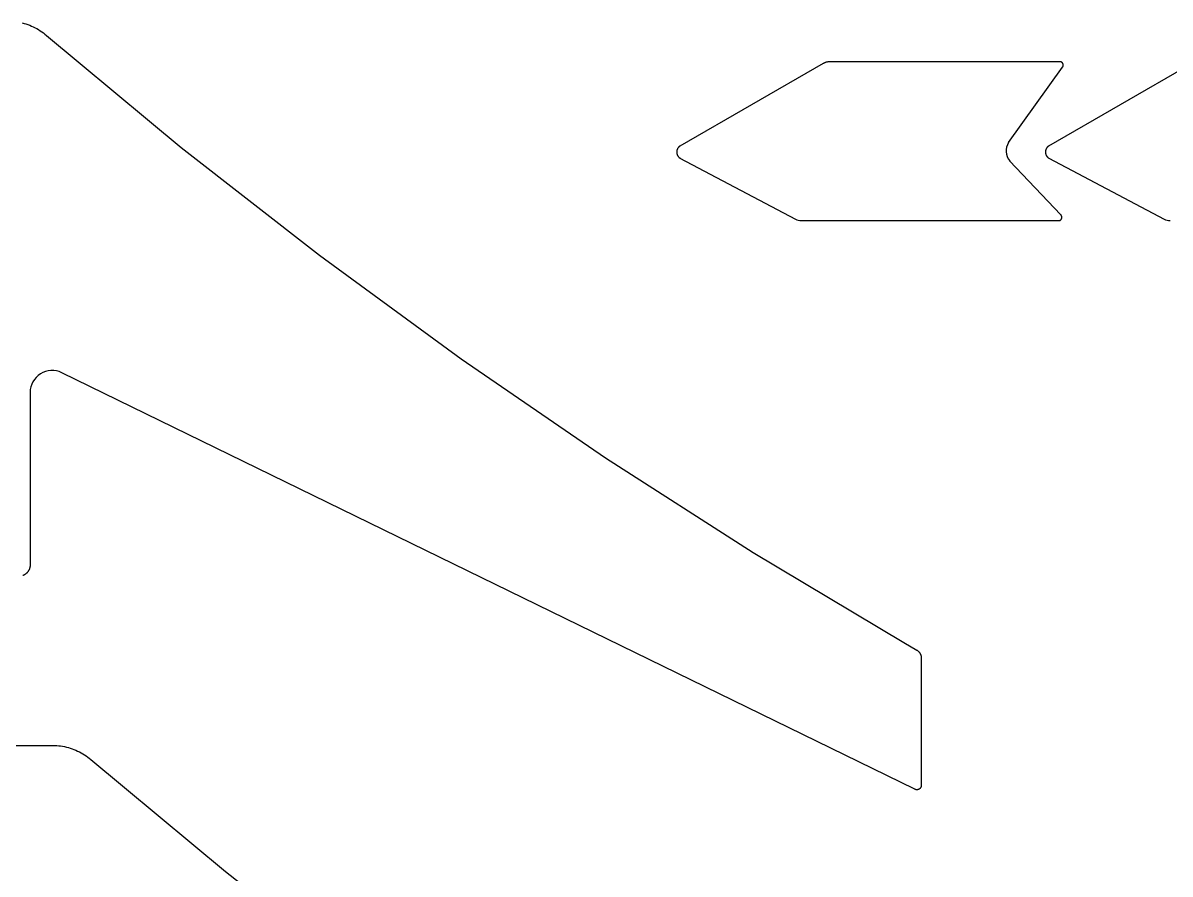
# Model space of a CAD drawing. Extents: x -3038 to -58, y -1919 to -667.
# Drawn here: x -2253 to -1468, y -1250 to -668 of the extents above; entities that cross this region are included whole.
import ezdxf

# ---------------------------------------------------------------- set-up
doc = ezdxf.new("R2010")
doc.units = 0
doc.layers.add('DEFAULT', color=7, linetype='CONTINUOUS')

msp = doc.modelspace()

# ---------------------------------------------------------------- linework, layer by layer
at = {"layer": 'DEFAULT'}
for p, q in [((-2253.43, -667.8), (-2252.12, -668.14)), ((-2252.12, -668.14), (-2250.83, -668.52)), ((-2250.83, -668.52), (-2249.54, -668.95)), ((-2249.54, -668.95), (-2248.28, -669.42)), ((-2248.28, -669.42), (-2247.03, -669.93)), ((-2247.03, -669.93), (-2245.8, -670.48)), ((-2245.8, -670.48), (-2244.58, -671.07)), ((-2244.58, -671.07), (-2243.39, -671.71)), ((-2243.39, -671.71), (-2242.22, -672.38)), ((-2242.22, -672.38), (-2241.08, -673.1)), ((-2241.08, -673.1), (-2239.96, -673.85)), ((-2239.96, -673.85), (-2238.86, -674.64)), ((-2238.86, -674.64), (-2237.79, -675.47)), ((-2237.79, -675.47), (-2236.75, -676.33)), ((-2236.75, -676.33), (-2144.46, -753.04)), ((-1705.18, -695.63), (-1803.22, -752.16)), ((-1704.94, -695.5), (-1705.18, -695.63)), ((-1704.68, -695.36), (-1704.94, -695.5)), ((-1704.43, -695.24), (-1704.68, -695.36)), ((-1704.17, -695.13), (-1704.43, -695.24)), ((-1703.91, -695.02), (-1704.17, -695.13)), ((-1703.64, -694.92), (-1703.91, -695.02)), ((-1703.37, -694.83), (-1703.64, -694.92)), ((-1703.1, -694.76), (-1703.37, -694.83)), ((-1702.82, -694.68), (-1703.1, -694.76)), ((-1702.54, -694.62), (-1702.82, -694.68)), ((-1702.26, -694.57), (-1702.54, -694.62)), ((-1701.98, -694.53), (-1702.26, -694.57)), ((-1701.7, -694.49), (-1701.98, -694.53)), ((-1701.42, -694.47), (-1701.7, -694.49)), ((-1701.13, -694.45), (-1701.42, -694.47)), ((-1700.85, -694.45), (-1701.13, -694.45)), ((-1542.59, -694.45), (-1700.85, -694.45)), ((-1578.12, -749.63), (-1541.21, -698.13)), ((-1452.75, -695.63), (-1550.78, -752.16)), ((-1542.56, -694.45), (-1542.59, -694.45)), ((-1542.53, -694.45), (-1542.56, -694.45)), ((-1542.5, -694.45), (-1542.53, -694.45)), ((-1542.47, -694.45), (-1542.5, -694.45)), ((-1542.44, -694.46), (-1542.47, -694.45)), ((-1542.4, -694.46), (-1542.44, -694.46)), ((-1542.37, -694.46), (-1542.4, -694.46)), ((-1542.34, -694.47), (-1542.37, -694.46)), ((-1542.31, -694.48), (-1542.34, -694.47)), ((-1542.28, -694.48), (-1542.31, -694.48)), ((-1542.24, -694.49), (-1542.28, -694.48)), ((-1542.21, -694.5), (-1542.24, -694.49)), ((-1542.18, -694.51), (-1542.21, -694.5)), ((-1542.15, -694.51), (-1542.18, -694.51)), ((-1542.12, -694.52), (-1542.15, -694.51)), ((-1542.09, -694.54), (-1542.12, -694.52)), ((-1542.05, -694.55), (-1542.09, -694.54)), ((-1542.02, -694.56), (-1542.05, -694.55)), ((-1541.99, -694.57), (-1542.02, -694.56)), ((-1541.96, -694.59), (-1541.99, -694.57)), ((-1541.93, -694.6), (-1541.96, -694.59)), ((-1541.9, -694.61), (-1541.93, -694.6)), ((-1541.87, -694.63), (-1541.9, -694.61)), ((-1541.84, -694.65), (-1541.87, -694.63)), ((-1541.81, -694.66), (-1541.84, -694.65)), ((-1541.78, -694.68), (-1541.81, -694.66)), ((-1541.75, -694.7), (-1541.78, -694.68)), ((-1541.72, -694.72), (-1541.75, -694.7)), ((-1541.69, -694.74), (-1541.72, -694.72)), ((-1541.66, -694.76), (-1541.69, -694.74)), ((-1541.63, -694.78), (-1541.66, -694.76)), ((-1541.6, -694.8), (-1541.63, -694.78)), ((-1541.57, -694.83), (-1541.6, -694.8)), ((-1541.54, -694.85), (-1541.57, -694.83)), ((-1541.52, -694.87), (-1541.54, -694.85)), ((-1541.49, -694.9), (-1541.52, -694.87)), ((-1541.46, -694.92), (-1541.49, -694.9)), ((-1541.44, -694.95), (-1541.46, -694.92)), ((-1541.41, -694.97), (-1541.44, -694.95)), ((-1541.38, -695), (-1541.41, -694.97)), ((-1541.36, -695.03), (-1541.38, -695)), ((-1541.34, -695.05), (-1541.36, -695.03)), ((-1541.31, -695.08), (-1541.34, -695.05)), ((-1541.29, -695.11), (-1541.31, -695.08)), ((-1541.26, -695.14), (-1541.29, -695.11)), ((-1541.24, -695.17), (-1541.26, -695.14)), ((-1541.2, -695.23), (-1541.24, -695.17)), ((-1541.21, -698.13), (-1541.17, -698.08)), ((-1541.16, -695.29), (-1541.2, -695.23)), ((-1541.17, -698.08), (-1541.13, -698.02)), ((-1541.12, -695.35), (-1541.16, -695.29)), ((-1541.13, -698.02), (-1541.09, -697.95)), ((-1541.08, -695.42), (-1541.12, -695.35)), ((-1541.09, -697.95), (-1541.06, -697.89)), ((-1541.04, -695.48), (-1541.08, -695.42)), ((-1541.06, -697.89), (-1541.02, -697.82)), ((-1541.01, -695.55), (-1541.04, -695.48)), ((-1541.02, -697.82), (-1540.99, -697.76)), ((-1540.98, -695.62), (-1541.01, -695.55)), ((-1540.99, -697.76), (-1540.96, -697.69)), ((-1540.95, -695.68), (-1540.98, -695.62)), ((-1540.96, -697.69), (-1540.93, -697.61)), ((-1540.92, -695.75), (-1540.95, -695.68)), ((-1540.93, -697.61), (-1540.9, -697.54)), ((-1540.9, -695.82), (-1540.92, -695.75)), ((-1540.87, -695.89), (-1540.9, -695.82)), ((-1540.9, -697.54), (-1540.88, -697.47)), ((-1540.88, -697.47), (-1540.85, -697.39)), ((-1540.85, -695.96), (-1540.87, -695.89)), ((-1540.83, -696.04), (-1540.85, -695.96)), ((-1540.85, -697.39), (-1540.83, -697.31)), ((-1540.82, -696.11), (-1540.83, -696.04)), ((-1540.83, -697.31), (-1540.82, -697.23)), ((-1540.8, -696.19), (-1540.82, -696.11)), ((-1540.82, -697.23), (-1540.8, -697.15)), ((-1540.79, -696.27), (-1540.8, -696.19)), ((-1540.8, -697.15), (-1540.79, -697.07)), ((-1540.78, -696.35), (-1540.79, -696.27)), ((-1540.79, -697.07), (-1540.78, -696.99)), ((-1540.77, -696.43), (-1540.78, -696.35)), ((-1540.78, -696.99), (-1540.77, -696.91)), ((-1540.76, -696.51), (-1540.77, -696.43)), ((-1540.77, -696.91), (-1540.76, -696.83)), ((-1540.76, -696.59), (-1540.76, -696.51)), ((-1540.76, -696.67), (-1540.76, -696.59)), ((-1540.76, -696.75), (-1540.76, -696.67)), ((-1540.76, -696.83), (-1540.76, -696.75)), ((-2144.46, -753.04), (-2049.84, -826.87)), ((-1804.76, -753.83), (-1804.83, -753.97)), ((-1804.69, -753.69), (-1804.76, -753.83)), ((-1804.61, -753.56), (-1804.69, -753.69)), ((-1804.53, -753.43), (-1804.61, -753.56)), ((-1804.44, -753.3), (-1804.53, -753.43)), ((-1804.4, -753.24), (-1804.44, -753.3)), ((-1804.36, -753.18), (-1804.4, -753.24)), ((-1804.31, -753.12), (-1804.36, -753.18)), ((-1804.26, -753.06), (-1804.31, -753.12)), ((-1804.22, -753), (-1804.26, -753.06)), ((-1804.17, -752.95), (-1804.22, -753)), ((-1804.12, -752.89), (-1804.17, -752.95)), ((-1804.07, -752.84), (-1804.12, -752.89)), ((-1804.02, -752.79), (-1804.07, -752.84)), ((-1803.97, -752.74), (-1804.02, -752.79)), ((-1803.92, -752.69), (-1803.97, -752.74)), ((-1803.87, -752.64), (-1803.92, -752.69)), ((-1803.82, -752.59), (-1803.87, -752.64)), ((-1803.77, -752.54), (-1803.82, -752.59)), ((-1803.71, -752.5), (-1803.77, -752.54)), ((-1803.66, -752.46), (-1803.71, -752.5)), ((-1803.6, -752.41), (-1803.66, -752.46)), ((-1803.55, -752.37), (-1803.6, -752.41)), ((-1803.5, -752.33), (-1803.55, -752.37)), ((-1803.44, -752.29), (-1803.5, -752.33)), ((-1803.39, -752.26), (-1803.44, -752.29)), ((-1803.33, -752.22), (-1803.39, -752.26)), ((-1803.27, -752.19), (-1803.33, -752.22)), ((-1803.22, -752.16), (-1803.27, -752.19)), ((-1552.33, -753.83), (-1552.4, -753.97)), ((-1552.25, -753.69), (-1552.33, -753.83)), ((-1552.18, -753.56), (-1552.25, -753.69)), ((-1552.1, -753.43), (-1552.18, -753.56)), ((-1552.01, -753.3), (-1552.1, -753.43)), ((-1551.97, -753.24), (-1552.01, -753.3)), ((-1551.92, -753.18), (-1551.97, -753.24)), ((-1551.88, -753.12), (-1551.92, -753.18)), ((-1551.83, -753.06), (-1551.88, -753.12)), ((-1551.78, -753), (-1551.83, -753.06)), ((-1551.74, -752.95), (-1551.78, -753)), ((-1551.69, -752.89), (-1551.74, -752.95)), ((-1551.64, -752.84), (-1551.69, -752.89)), ((-1551.59, -752.79), (-1551.64, -752.84)), ((-1551.54, -752.74), (-1551.59, -752.79)), ((-1551.49, -752.69), (-1551.54, -752.74)), ((-1551.44, -752.64), (-1551.49, -752.69)), ((-1551.38, -752.59), (-1551.44, -752.64)), ((-1551.33, -752.54), (-1551.38, -752.59)), ((-1551.28, -752.5), (-1551.33, -752.54)), ((-1551.22, -752.46), (-1551.28, -752.5)), ((-1551.17, -752.41), (-1551.22, -752.46)), ((-1551.12, -752.37), (-1551.17, -752.41)), ((-1551.06, -752.33), (-1551.12, -752.37)), ((-1551.01, -752.29), (-1551.06, -752.33)), ((-1550.95, -752.26), (-1551.01, -752.29)), ((-1550.9, -752.22), (-1550.95, -752.26)), ((-1550.84, -752.19), (-1550.9, -752.22)), ((-1550.78, -752.16), (-1550.84, -752.19)), ((-1805.3, -755.79), (-1805.31, -755.94)), ((-1805.31, -755.94), (-1805.31, -756.1)), ((-1805.31, -756.1), (-1805.31, -756.25)), ((-1805.31, -756.25), (-1805.31, -756.4)), ((-1805.31, -756.4), (-1805.3, -756.55)), ((-1805.29, -755.64), (-1805.3, -755.79)), ((-1805.3, -756.55), (-1805.29, -756.7)), ((-1805.27, -755.48), (-1805.29, -755.64)), ((-1805.29, -756.7), (-1805.27, -756.86)), ((-1805.25, -755.33), (-1805.27, -755.48)), ((-1805.27, -756.86), (-1805.25, -757.01)), ((-1805.22, -755.17), (-1805.25, -755.33)), ((-1805.25, -757.01), (-1805.22, -757.17)), ((-1805.19, -755.02), (-1805.22, -755.17)), ((-1805.22, -757.17), (-1805.19, -757.32)), ((-1805.15, -754.86), (-1805.19, -755.02)), ((-1805.19, -757.32), (-1805.15, -757.47)), ((-1805.11, -754.71), (-1805.15, -754.86)), ((-1805.15, -757.47), (-1805.11, -757.63)), ((-1805.06, -754.56), (-1805.11, -754.71)), ((-1805.11, -757.63), (-1805.07, -757.78)), ((-1805.07, -757.78), (-1805.02, -757.93)), ((-1805.01, -754.41), (-1805.06, -754.56)), ((-1805.02, -757.93), (-1804.96, -758.08)), ((-1804.95, -754.26), (-1805.01, -754.41)), ((-1804.96, -758.08), (-1804.9, -758.22)), ((-1804.89, -754.11), (-1804.95, -754.26)), ((-1804.9, -758.22), (-1804.84, -758.37)), ((-1804.83, -753.97), (-1804.89, -754.11)), ((-1804.84, -758.37), (-1804.77, -758.51)), ((-1804.77, -758.51), (-1804.7, -758.64)), ((-1804.7, -758.64), (-1804.62, -758.78)), ((-1804.62, -758.78), (-1804.54, -758.91)), ((-1804.54, -758.91), (-1804.45, -759.04)), ((-1804.45, -759.04), (-1804.41, -759.1)), ((-1804.41, -759.1), (-1804.37, -759.16)), ((-1804.37, -759.16), (-1804.32, -759.22)), ((-1804.32, -759.22), (-1804.27, -759.28)), ((-1804.27, -759.28), (-1804.23, -759.33)), ((-1804.23, -759.33), (-1804.18, -759.39)), ((-1804.18, -759.39), (-1804.13, -759.45)), ((-1804.13, -759.45), (-1804.08, -759.5)), ((-1804.08, -759.5), (-1804.03, -759.55)), ((-1804.03, -759.55), (-1803.98, -759.61)), ((-1803.98, -759.61), (-1803.93, -759.66)), ((-1803.93, -759.66), (-1803.88, -759.7)), ((-1803.88, -759.7), (-1803.83, -759.75)), ((-1803.83, -759.75), (-1803.77, -759.8)), ((-1803.77, -759.8), (-1803.72, -759.84)), ((-1803.72, -759.84), (-1803.67, -759.89)), ((-1803.67, -759.89), (-1803.61, -759.93)), ((-1803.61, -759.93), (-1803.56, -759.97)), ((-1803.56, -759.97), (-1803.5, -760.01)), ((-1803.5, -760.01), (-1803.45, -760.05)), ((-1803.45, -760.05), (-1803.39, -760.09)), ((-1803.39, -760.09), (-1803.34, -760.12)), ((-1803.34, -760.12), (-1803.28, -760.16)), ((-1803.28, -760.16), (-1803.22, -760.19)), ((-1803.22, -760.19), (-1803.17, -760.22)), ((-1803.17, -760.22), (-1803.11, -760.26)), ((-1803.11, -760.26), (-1724.06, -802.05)), ((-1552.87, -755.94), (-1552.88, -756.1)), ((-1552.88, -756.1), (-1552.88, -756.25)), ((-1552.88, -756.25), (-1552.87, -756.4)), ((-1552.86, -755.79), (-1552.87, -755.94)), ((-1552.87, -756.4), (-1552.87, -756.55)), ((-1552.87, -756.55), (-1552.85, -756.7)), ((-1552.85, -755.64), (-1552.86, -755.79)), ((-1552.83, -755.48), (-1552.85, -755.64)), ((-1552.85, -756.7), (-1552.84, -756.86)), ((-1552.84, -756.86), (-1552.81, -757.01)), ((-1552.81, -755.33), (-1552.83, -755.48)), ((-1552.78, -755.17), (-1552.81, -755.33)), ((-1552.81, -757.01), (-1552.79, -757.17)), ((-1552.79, -757.17), (-1552.76, -757.32)), ((-1552.75, -755.02), (-1552.78, -755.17)), ((-1552.76, -757.32), (-1552.72, -757.47)), ((-1552.72, -754.86), (-1552.75, -755.02)), ((-1552.67, -754.71), (-1552.72, -754.86)), ((-1552.72, -757.47), (-1552.68, -757.63)), ((-1552.68, -757.63), (-1552.63, -757.78)), ((-1552.63, -754.56), (-1552.67, -754.71)), ((-1552.58, -754.41), (-1552.63, -754.56)), ((-1552.63, -757.78), (-1552.58, -757.93)), ((-1552.52, -754.26), (-1552.58, -754.41)), ((-1552.58, -757.93), (-1552.53, -758.08)), ((-1552.53, -758.08), (-1552.47, -758.22)), ((-1552.46, -754.11), (-1552.52, -754.26)), ((-1552.47, -758.22), (-1552.4, -758.37)), ((-1552.4, -753.97), (-1552.46, -754.11)), ((-1552.4, -758.37), (-1552.34, -758.51)), ((-1552.34, -758.51), (-1552.26, -758.64)), ((-1552.26, -758.64), (-1552.19, -758.78)), ((-1552.19, -758.78), (-1552.1, -758.91)), ((-1552.1, -758.91), (-1552.02, -759.04)), ((-1552.02, -759.04), (-1551.98, -759.1)), ((-1551.98, -759.1), (-1551.93, -759.16)), ((-1551.93, -759.16), (-1551.89, -759.22)), ((-1551.89, -759.22), (-1551.84, -759.28)), ((-1551.84, -759.28), (-1551.79, -759.33)), ((-1551.79, -759.33), (-1551.75, -759.39)), ((-1551.75, -759.39), (-1551.7, -759.45)), ((-1551.7, -759.45), (-1551.65, -759.5)), ((-1551.65, -759.5), (-1551.6, -759.55)), ((-1551.6, -759.55), (-1551.55, -759.61)), ((-1551.55, -759.61), (-1551.5, -759.66)), ((-1551.5, -759.66), (-1551.44, -759.7)), ((-1551.44, -759.7), (-1551.39, -759.75)), ((-1551.39, -759.75), (-1551.34, -759.8)), ((-1551.34, -759.8), (-1551.29, -759.84)), ((-1551.29, -759.84), (-1551.23, -759.89)), ((-1551.23, -759.89), (-1551.18, -759.93)), ((-1551.18, -759.93), (-1551.12, -759.97)), ((-1551.12, -759.97), (-1551.07, -760.01)), ((-1551.07, -760.01), (-1551.01, -760.05)), ((-1551.01, -760.05), (-1550.96, -760.09)), ((-1550.96, -760.09), (-1550.9, -760.12)), ((-1550.9, -760.12), (-1550.85, -760.16)), ((-1550.85, -760.16), (-1550.79, -760.19)), ((-1550.79, -760.19), (-1550.73, -760.22)), ((-1550.73, -760.22), (-1550.68, -760.26)), ((-1550.68, -760.26), (-1471.63, -802.05)), ((-1542.32, -799.17), (-1577.4, -762.19)), ((-1542.3, -799.19), (-1542.32, -799.17)), ((-1542.27, -799.22), (-1542.3, -799.19)), ((-1542.25, -799.25), (-1542.27, -799.22)), ((-1542.22, -799.28), (-1542.25, -799.25)), ((-1542.2, -799.31), (-1542.22, -799.28)), ((-1542.18, -799.34), (-1542.2, -799.31)), ((-1542.15, -799.37), (-1542.18, -799.34)), ((-1542.13, -799.4), (-1542.15, -799.37)), ((-1542.11, -799.43), (-1542.13, -799.4)), ((-1542.09, -799.46), (-1542.11, -799.43)), ((-1542.07, -799.49), (-1542.09, -799.46)), ((-1542.05, -799.53), (-1542.07, -799.49)), ((-1542.01, -799.6), (-1542.05, -799.53)), ((-1541.97, -799.67), (-1542.01, -799.6)), ((-1541.93, -799.74), (-1541.97, -799.67)), ((-1541.9, -799.82), (-1541.93, -799.74)), ((-1541.87, -799.89), (-1541.9, -799.82)), ((-1541.84, -799.97), (-1541.87, -799.89)), ((-1541.81, -800.05), (-1541.84, -799.97)), ((-1541.79, -800.13), (-1541.81, -800.05)), ((-1541.76, -800.22), (-1541.79, -800.13)), ((-1541.75, -800.3), (-1541.76, -800.22)), ((-1541.73, -800.38), (-1541.75, -800.3)), ((-1541.72, -800.47), (-1541.73, -800.38)), ((-1541.71, -800.56), (-1541.72, -800.47)), ((-1541.7, -800.64), (-1541.71, -800.56)), ((-1541.69, -800.73), (-1541.7, -800.64)), ((-1541.7, -801.07), (-1541.69, -800.99)), ((-1541.69, -800.81), (-1541.69, -800.73)), ((-1541.69, -800.9), (-1541.69, -800.81)), ((-1541.69, -800.99), (-1541.69, -800.9)), ((-1720.03, -803.07), (-1543.52, -803.07)), ((-1543.52, -803.07), (-1543.49, -803.07)), ((-1543.49, -803.07), (-1543.46, -803.07)), ((-1543.46, -803.07), (-1543.43, -803.07)), ((-1543.43, -803.07), (-1543.39, -803.07)), ((-1543.39, -803.07), (-1543.36, -803.06)), ((-1543.36, -803.06), (-1543.33, -803.06)), ((-1543.33, -803.06), (-1543.29, -803.06)), ((-1543.29, -803.06), (-1543.26, -803.05)), ((-1543.26, -803.05), (-1543.22, -803.04)), ((-1543.22, -803.04), (-1543.19, -803.04)), ((-1543.19, -803.04), (-1543.16, -803.03)), ((-1543.16, -803.03), (-1543.12, -803.02)), ((-1543.12, -803.02), (-1543.09, -803.01)), ((-1543.09, -803.01), (-1543.06, -803)), ((-1543.06, -803), (-1543.02, -802.99)), ((-1543.02, -802.99), (-1542.99, -802.98)), ((-1542.99, -802.98), (-1542.96, -802.96)), ((-1542.96, -802.96), (-1542.92, -802.95)), ((-1542.92, -802.95), (-1542.89, -802.94)), ((-1542.89, -802.94), (-1542.86, -802.92)), ((-1542.86, -802.92), (-1542.82, -802.9)), ((-1542.82, -802.9), (-1542.79, -802.89)), ((-1542.79, -802.89), (-1542.76, -802.87)), ((-1542.76, -802.87), (-1542.73, -802.85)), ((-1542.73, -802.85), (-1542.69, -802.83)), ((-1542.69, -802.83), (-1542.66, -802.81)), ((-1542.66, -802.81), (-1542.63, -802.79)), ((-1542.63, -802.79), (-1542.6, -802.77)), ((-1542.6, -802.77), (-1542.57, -802.75)), ((-1542.57, -802.75), (-1542.54, -802.72)), ((-1542.54, -802.72), (-1542.51, -802.7)), ((-1542.51, -802.7), (-1542.48, -802.68)), ((-1542.48, -802.68), (-1542.45, -802.65)), ((-1542.45, -802.65), (-1542.42, -802.63)), ((-1542.42, -802.63), (-1542.39, -802.6)), ((-1542.39, -802.6), (-1542.36, -802.57)), ((-1542.36, -802.57), (-1542.34, -802.54)), ((-1542.34, -802.54), (-1542.31, -802.52)), ((-1542.31, -802.52), (-1542.28, -802.49)), ((-1542.28, -802.49), (-1542.26, -802.46)), ((-1542.26, -802.46), (-1542.23, -802.43)), ((-1542.23, -802.43), (-1542.21, -802.4)), ((-1542.21, -802.4), (-1542.18, -802.36)), ((-1542.18, -802.36), (-1542.16, -802.33)), ((-1542.16, -802.33), (-1542.13, -802.3)), ((-1542.13, -802.3), (-1542.11, -802.27)), ((-1542.11, -802.27), (-1542.09, -802.24)), ((-1542.09, -802.24), (-1542.07, -802.2)), ((-1542.07, -802.2), (-1542.05, -802.17)), ((-1542.05, -802.17), (-1542.03, -802.13)), ((-1542.03, -802.13), (-1541.99, -802.06)), ((-1541.99, -802.06), (-1541.95, -801.99)), ((-1541.95, -801.99), (-1541.92, -801.92)), ((-1541.92, -801.92), (-1541.89, -801.85)), ((-1541.89, -801.85), (-1541.86, -801.78)), ((-1541.86, -801.78), (-1541.83, -801.7)), ((-1541.83, -801.7), (-1541.81, -801.63)), ((-1541.81, -801.63), (-1541.78, -801.55)), ((-1541.78, -801.55), (-1541.76, -801.48)), ((-1541.76, -801.48), (-1541.75, -801.4)), ((-1541.75, -801.4), (-1541.73, -801.32)), ((-1541.73, -801.32), (-1541.72, -801.24)), ((-1541.72, -801.24), (-1541.71, -801.15)), ((-1541.71, -801.15), (-1541.7, -801.07)), ((-2049.84, -826.87), (-1952.98, -897.74)), ((-1952.98, -897.74), (-1853.99, -965.58)), ((-1642.26, -1192.39), (-2226.37, -907.23)), ((-2247.95, -920.71), (-2247.95, -1038.69)), ((-1853.99, -965.58), (-1752.94, -1030.34)), ((-1752.94, -1030.34), (-1649.95, -1091.95)), ((-2250.29, -1044.35), (-2250.49, -1044.54)), ((-2250.1, -1044.15), (-2250.29, -1044.35)), ((-2249.92, -1043.95), (-2250.1, -1044.15)), ((-2249.74, -1043.74), (-2249.92, -1043.95)), ((-2249.57, -1043.52), (-2249.74, -1043.74)), ((-2249.41, -1043.3), (-2249.57, -1043.52)), ((-2249.26, -1043.08), (-2249.41, -1043.3)), ((-2249.11, -1042.85), (-2249.26, -1043.08)), ((-2248.97, -1042.61), (-2249.11, -1042.85)), ((-2248.84, -1042.37), (-2248.97, -1042.61)), ((-2248.72, -1042.13), (-2248.84, -1042.37)), ((-2248.61, -1041.88), (-2248.72, -1042.13)), ((-2248.5, -1041.62), (-2248.61, -1041.88)), ((-2248.41, -1041.37), (-2248.5, -1041.62)), ((-2248.32, -1041.11), (-2248.41, -1041.37)), ((-2248.24, -1040.85), (-2248.32, -1041.11)), ((-2248.17, -1040.58), (-2248.24, -1040.85)), ((-2248.11, -1040.32), (-2248.17, -1040.58)), ((-2248.06, -1040.05), (-2248.11, -1040.32)), ((-2248.02, -1039.78), (-2248.06, -1040.05)), ((-2247.99, -1039.51), (-2248.02, -1039.78)), ((-2247.96, -1039.24), (-2247.99, -1039.51)), ((-2247.95, -1038.96), (-2247.96, -1039.24)), ((-2247.95, -1038.69), (-2247.95, -1038.96)), ((-2252.76, -1046.03), (-2253.01, -1046.13)), ((-2252.51, -1045.91), (-2252.76, -1046.03)), ((-2252.27, -1045.79), (-2252.51, -1045.91)), ((-2252.03, -1045.66), (-2252.27, -1045.79)), ((-2251.79, -1045.53), (-2252.03, -1045.66)), ((-2251.56, -1045.38), (-2251.79, -1045.53)), ((-2251.33, -1045.23), (-2251.56, -1045.38)), ((-2251.11, -1045.06), (-2251.33, -1045.23)), ((-2250.9, -1044.9), (-2251.11, -1045.06)), ((-2250.69, -1044.72), (-2250.9, -1044.9)), ((-2250.49, -1044.54), (-2250.69, -1044.72)), ((-1649.95, -1091.95), (-1640.95, -1097.14)), ((-1640.95, -1097.14), (-1640.77, -1097.25)), ((-1640.77, -1097.25), (-1640.6, -1097.36)), ((-1640.6, -1097.36), (-1640.44, -1097.47)), ((-1640.44, -1097.47), (-1640.27, -1097.59)), ((-1640.27, -1097.59), (-1640.12, -1097.72)), ((-1640.12, -1097.72), (-1639.96, -1097.85)), ((-1639.96, -1097.85), (-1639.81, -1097.99)), ((-1639.81, -1097.99), (-1639.67, -1098.13)), ((-1639.67, -1098.13), (-1639.53, -1098.28)), ((-1639.53, -1098.28), (-1639.39, -1098.43)), ((-1639.39, -1098.43), (-1639.26, -1098.59)), ((-1639.26, -1098.59), (-1639.14, -1098.75)), ((-1639.14, -1098.75), (-1639.02, -1098.91)), ((-1639.02, -1098.91), (-1638.91, -1099.08)), ((-1638.91, -1099.08), (-1638.8, -1099.25)), ((-1638.8, -1099.25), (-1638.7, -1099.43)), ((-1638.7, -1099.43), (-1638.6, -1099.6)), ((-1638.6, -1099.6), (-1638.52, -1099.79)), ((-1638.52, -1099.79), (-1638.43, -1099.97)), ((-1638.43, -1099.97), (-1638.36, -1100.16)), ((-1638.36, -1100.16), (-1638.29, -1100.35)), ((-1638.29, -1100.35), (-1638.22, -1100.54)), ((-1638.22, -1100.54), (-1638.16, -1100.74)), ((-1638.16, -1100.74), (-1638.11, -1100.93)), ((-1638.11, -1100.93), (-1638.07, -1101.13)), ((-1638.07, -1101.13), (-1638.03, -1101.33)), ((-1638.03, -1101.33), (-1638, -1101.53)), ((-1638, -1101.53), (-1637.98, -1101.73)), ((-1637.98, -1101.73), (-1637.96, -1101.93)), ((-1637.96, -1101.93), (-1637.95, -1102.13)), ((-1637.95, -1102.13), (-1637.95, -1102.34)), ((-1637.95, -1102.34), (-1637.95, -1189.69)), ((-2382.76, -1162.38), (-2232.45, -1162.38)), ((-2232.45, -1162.38), (-2231.1, -1162.4)), ((-2231.1, -1162.4), (-2229.76, -1162.47)), ((-2229.76, -1162.47), (-2228.41, -1162.58)), ((-2228.41, -1162.58), (-2227.07, -1162.74)), ((-2227.07, -1162.74), (-2225.73, -1162.94)), ((-2225.73, -1162.94), (-2224.41, -1163.19)), ((-2224.41, -1163.19), (-2223.09, -1163.49)), ((-2223.09, -1163.49), (-2221.78, -1163.83)), ((-2221.78, -1163.83), (-2220.49, -1164.21)), ((-2220.49, -1164.21), (-2219.21, -1164.63)), ((-2219.21, -1164.63), (-2217.94, -1165.1)), ((-2217.94, -1165.1), (-2216.69, -1165.61)), ((-2216.69, -1165.61), (-2215.46, -1166.17)), ((-2215.46, -1166.17), (-2214.25, -1166.76)), ((-2214.25, -1166.76), (-2213.05, -1167.39)), ((-2213.05, -1167.39), (-2211.88, -1168.07)), ((-2211.88, -1168.07), (-2210.74, -1168.78)), ((-2210.74, -1168.78), (-2209.62, -1169.54)), ((-2209.62, -1169.54), (-2208.52, -1170.32)), ((-2208.52, -1170.32), (-2207.45, -1171.15)), ((-2207.45, -1171.15), (-2206.41, -1172.01)), ((-2206.41, -1172.01), (-2114.12, -1248.73)), ((-1642.17, -1192.43), (-1642.26, -1192.39)), ((-1642.07, -1192.47), (-1642.17, -1192.43)), ((-1641.98, -1192.51), (-1642.07, -1192.47)), ((-1641.88, -1192.54), (-1641.98, -1192.51)), ((-1641.78, -1192.57), (-1641.88, -1192.54)), ((-1641.68, -1192.6), (-1641.78, -1192.57)), ((-1641.58, -1192.63), (-1641.68, -1192.6)), ((-1641.48, -1192.65), (-1641.58, -1192.63)), ((-1641.38, -1192.66), (-1641.48, -1192.65)), ((-1641.28, -1192.68), (-1641.38, -1192.66)), ((-1641.18, -1192.69), (-1641.28, -1192.68)), ((-1641.07, -1192.69), (-1641.18, -1192.69)), ((-1640.97, -1192.69), (-1641.07, -1192.69)), ((-1640.87, -1192.69), (-1640.97, -1192.69)), ((-1640.76, -1192.69), (-1640.87, -1192.69)), ((-1640.66, -1192.68), (-1640.76, -1192.69)), ((-1640.56, -1192.67), (-1640.66, -1192.68)), ((-1640.46, -1192.65), (-1640.56, -1192.67)), ((-1640.36, -1192.64), (-1640.46, -1192.65)), ((-1640.26, -1192.61), (-1640.36, -1192.64)), ((-1640.16, -1192.59), (-1640.26, -1192.61)), ((-1640.06, -1192.56), (-1640.16, -1192.59)), ((-1639.96, -1192.53), (-1640.06, -1192.56)), ((-1639.86, -1192.49), (-1639.96, -1192.53)), ((-1639.77, -1192.45), (-1639.86, -1192.49)), ((-1639.67, -1192.41), (-1639.77, -1192.45)), ((-1639.58, -1192.37), (-1639.67, -1192.41)), ((-1639.49, -1192.32), (-1639.58, -1192.37)), ((-1639.4, -1192.27), (-1639.49, -1192.32)), ((-1639.31, -1192.21), (-1639.4, -1192.27)), ((-1639.23, -1192.15), (-1639.31, -1192.21)), ((-1639.14, -1192.09), (-1639.23, -1192.15)), ((-1639.06, -1192.03), (-1639.14, -1192.09)), ((-1638.98, -1191.96), (-1639.06, -1192.03)), ((-1638.91, -1191.89), (-1638.98, -1191.96)), ((-1638.83, -1191.82), (-1638.91, -1191.89)), ((-1638.76, -1191.75), (-1638.83, -1191.82)), ((-1638.69, -1191.67), (-1638.76, -1191.75)), ((-1638.63, -1191.6), (-1638.69, -1191.67)), ((-1638.56, -1191.51), (-1638.63, -1191.6)), ((-1638.5, -1191.43), (-1638.56, -1191.51)), ((-1638.44, -1191.35), (-1638.5, -1191.43)), ((-1638.39, -1191.26), (-1638.44, -1191.35)), ((-1638.34, -1191.17), (-1638.39, -1191.26)), ((-1638.29, -1191.08), (-1638.34, -1191.17)), ((-1638.24, -1190.99), (-1638.29, -1191.08)), ((-1638.2, -1190.89), (-1638.24, -1190.99)), ((-1638.16, -1190.8), (-1638.2, -1190.89)), ((-1638.12, -1190.7), (-1638.16, -1190.8)), ((-1638.09, -1190.61), (-1638.12, -1190.7)), ((-1638.06, -1190.51), (-1638.09, -1190.61)), ((-1638.03, -1190.41), (-1638.06, -1190.51)), ((-1638.01, -1190.31), (-1638.03, -1190.41)), ((-1637.99, -1190.21), (-1638.01, -1190.31)), ((-1637.97, -1190.1), (-1637.99, -1190.21)), ((-1637.96, -1190), (-1637.97, -1190.1)), ((-1637.95, -1189.9), (-1637.96, -1190)), ((-1637.95, -1189.69), (-1637.95, -1189.8)), ((-1637.95, -1189.8), (-1637.95, -1189.9)), ((-2114.12, -1248.73), (-2019.5, -1322.55))]:
    msp.add_line(p, q, dxfattribs=at)
for centre, radius, start, end in [((-1569.65, -755.44), 10.27, 145.5274, 221.07264), ((-1720, -794.47), 8.61, 241.81771, 269.79889), ((-1467.56, -794.47), 8.61, 241.81771, 269.79889), ((-2232.95, -920.71), 15, 63.97798, 180)]:
    msp.add_arc(centre, radius, start, end, dxfattribs=at)

doc.saveas('drawing.dxf')
